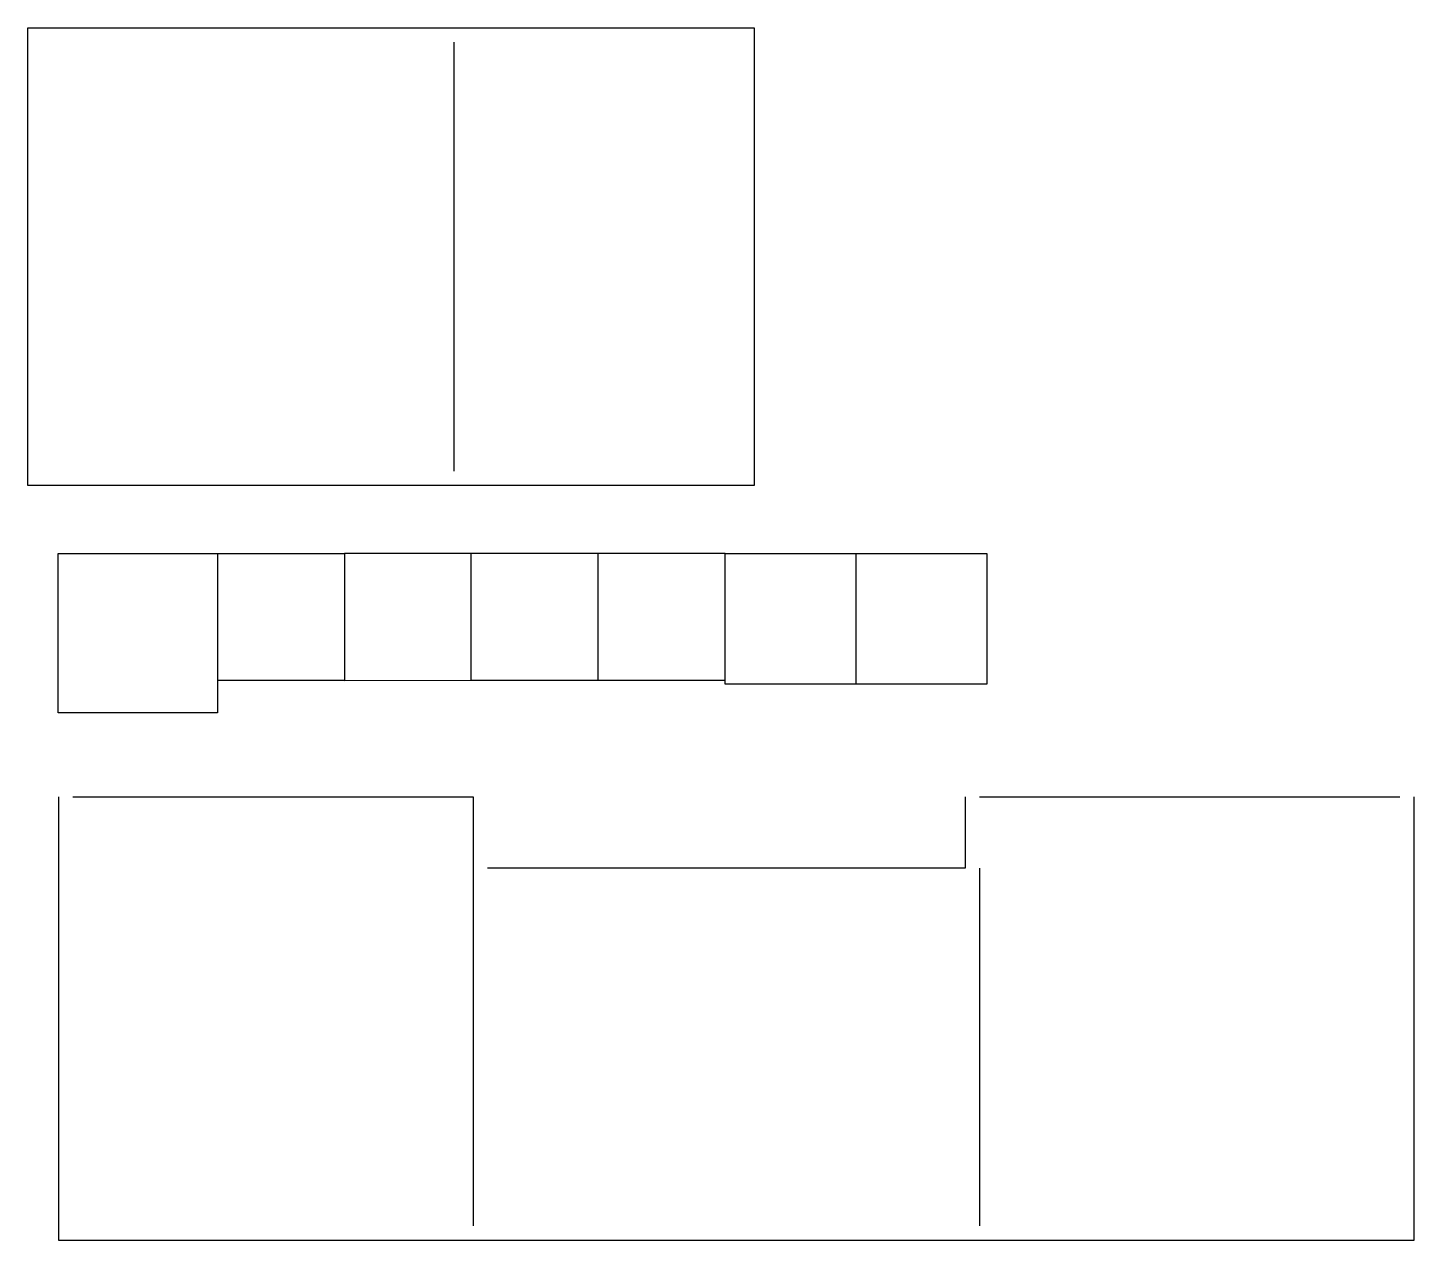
# Model space of a CAD drawing. Header units: millimetres. Extents: x 123.4 to 171.8, y 120.4 to 162.8.
import ezdxf

# ---------------------------------------------------------------- set-up
doc = ezdxf.new("R2010")
doc.units = ezdxf.units.MM
for name, color, linetype in [('Dol - Proste wycinanie', 7, 'Continuous'), ('Dol - wycinanie', 3, 'Continuous'), ('Dol - zgiecie', 4, 'Continuous'), ('Gora - zgiecie', 1, 'Continuous')]:
    doc.layers.add(name, color=color, linetype=linetype)

msp = doc.modelspace()

# ---------------------------------------------------------------- linework, layer by layer
at = {"layer": 'Dol - Proste wycinanie'}
msp.add_lwpolyline([(123.377041, 146.7572), (123.377041, 162.7572), (138.277041, 162.7572), (148.777041, 162.7572), (148.777041, 146.7572), (138.277041, 146.7572)], close=True, dxfattribs=at)
for points in [[(130.00952, 138.810831), (124.435976, 138.810357), (124.4355, 144.383888), (130.009044, 144.384362), (130.00952, 138.810831)], [(130.009044, 144.384362), (134.445858, 144.384715), (134.446235, 139.947958), (130.009398, 139.947579)], [(134.446235, 139.947958), (138.883022, 139.948336), (138.882644, 144.385092), (134.445858, 144.384715)], [(138.883047, 139.948336), (143.319782, 139.948706), (143.319418, 144.385485), (138.882644, 144.385132)], [(143.319806, 139.948706), (147.756589, 139.949076), (147.75621, 144.385864), (143.319418, 144.385485)], [(147.75621, 144.385864), (152.329755, 144.386255), (152.330145, 139.812723), (147.756601, 139.812332), (147.756589, 139.949076)], [(152.329755, 144.386255), (156.90369, 144.386644), (156.904079, 139.813112), (152.330145, 139.812723)], [(124.448771, 135.878099), (124.448771, 120.378099), (138.948771, 120.378099), (156.648771, 120.378099), (171.848771, 120.378099), (171.848771, 135.878099)], [(156.148771, 135.878099), (156.148771, 133.378099), (139.448771, 133.378099)]]:
    msp.add_lwpolyline(points, dxfattribs=at)
at = {"layer": 'Dol - wycinanie'}
for p, q in [((124.948771, 135.878099), (138.948771, 135.878099)), ((156.648771, 135.878099), (171.348771, 135.878099))]:
    msp.add_line(p, q, dxfattribs=at)
at = {"layer": 'Dol - zgiecie'}
msp.add_line((138.948771, 135.878099), (138.948771, 120.878099), dxfattribs=at)
at = {"layer": 'Gora - zgiecie'}
for p, q in [((138.277041, 162.2572), (138.277041, 147.2572)), ((156.648771, 133.378099), (156.648771, 120.878099))]:
    msp.add_line(p, q, dxfattribs=at)

doc.saveas('drawing.dxf')
